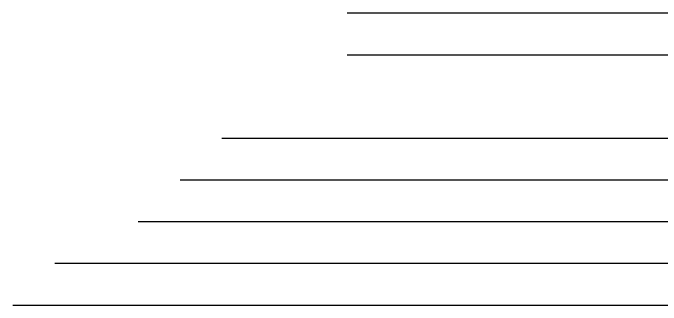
# Model space of a CAD drawing. Header units: feet. Extents: x 0 to 252300, y 0 to 178200.
# Drawn here: x 170962.18 to 170998.37, y 9225.41 to 9241.74 of the extents above; entities that cross this region are included whole.
import ezdxf

# ---------------------------------------------------------------- set-up
doc = ezdxf.new("R2010")
doc.units = ezdxf.units.FT
doc.header["$LTSCALE"] = 3000
doc.header["$MEASUREMENT"] = 0
doc.layers.add('CX-BORD-TEX2', color=7, linetype='CONTINUOUS')

msp = doc.modelspace()

# ---------------------------------------------------------------- linework, layer by layer
at = {"layer": 'CX-BORD-TEX2'}
for p, q in [((170980.84, 9241.741), (171158.133, 9241.741)), ((170980.84, 9239.409), (171153.467, 9239.409)), ((170973.842, 9234.743), (171137.138, 9234.743)), ((170971.509, 9232.41), (171130.139, 9232.41)), ((170969.176, 9230.077), (171127.806, 9230.077)), ((170964.51, 9227.745), (171113.81, 9227.745)), ((170962.178, 9225.412), (171109.144, 9225.412))]:
    msp.add_line(p, q, dxfattribs=at)

doc.saveas('drawing.dxf')
